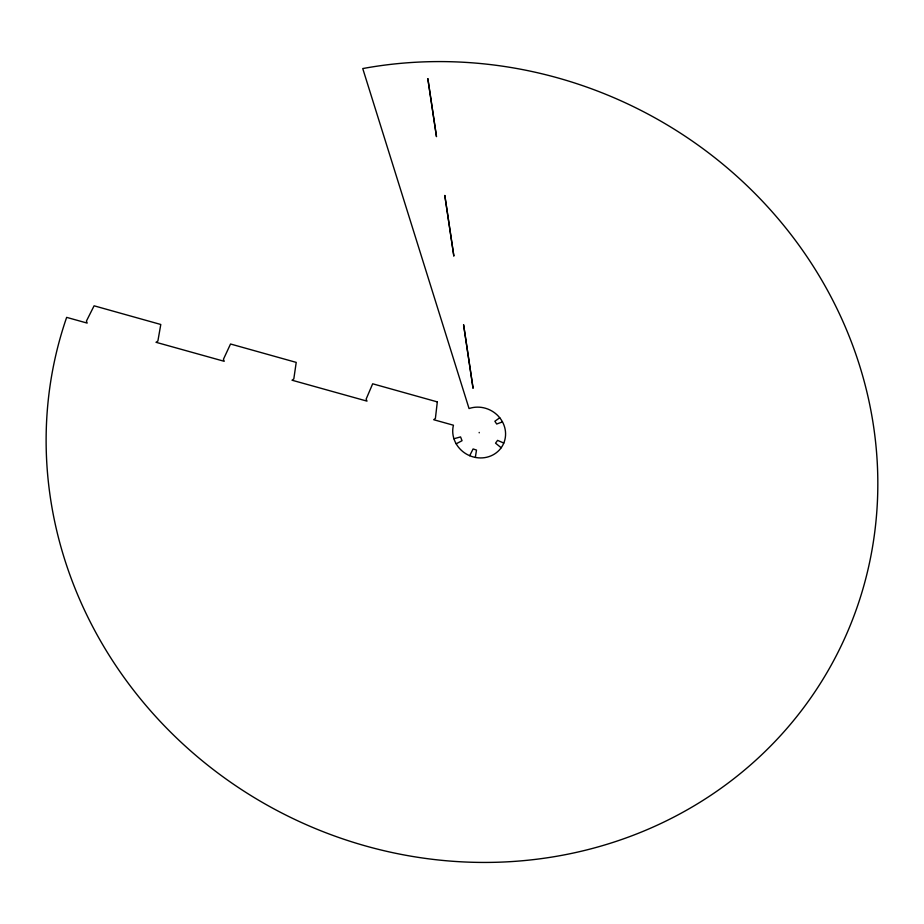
<?xml version="1.0" encoding="UTF-8"?>
<svg xmlns="http://www.w3.org/2000/svg" width="924" height="924" viewBox="0 0 924 924"><rect width="100%" height="100%" fill="white"/><g stroke="black" fill="none" stroke-linecap="round" stroke-linejoin="round"><path stroke-width="1.39" d="M475.34 457.426L476.495 450.08L473.1 448.949L469.692 455.694M499.745 417.775L494.871 421.252L496.696 424.024L502.471 421.887M456.179 443.809L462.035 440.713L460.568 436.913L453.938 438.75M503.788 443.058L497.574 440.367L495.541 443.173L501.189 447.747M479.221 432.825A2.067 1.929 27.8 0 1 479.221 432.42M437.318 401.894L435.4 418.422L433.691 419.715L453.441 425.225A26.808 25.006 27.6 0 0 478.47 457.854A26.808 25.006 27.6 0 0 505.139 429.337A26.808 25.006 27.6 0 0 469.046 408.547L362.751 68.561A421.436 394.536 27.5 0 1 877.188 461.434A421.436 394.536 27.5 0 1 408.038 855.67A421.436 394.536 27.5 0 1 66.655 317.371L87.191 323.1L86.417 321.078L94.098 305.809L160.788 324.486L157.888 341.014L156.029 342.296L224.232 361.307L223.423 359.297L230.538 344.005L296.223 362.393L293.809 378.932L292.03 380.214L366.978 401.12L366.135 399.11L372.672 383.795L437.318 401.894M473.03 388.08L463.594 324.798L473.03 388.08M453.823 255.89L444.814 195.507L453.823 255.89M436.474 136.533L427.847 78.725L436.474 136.533"/></g></svg>
